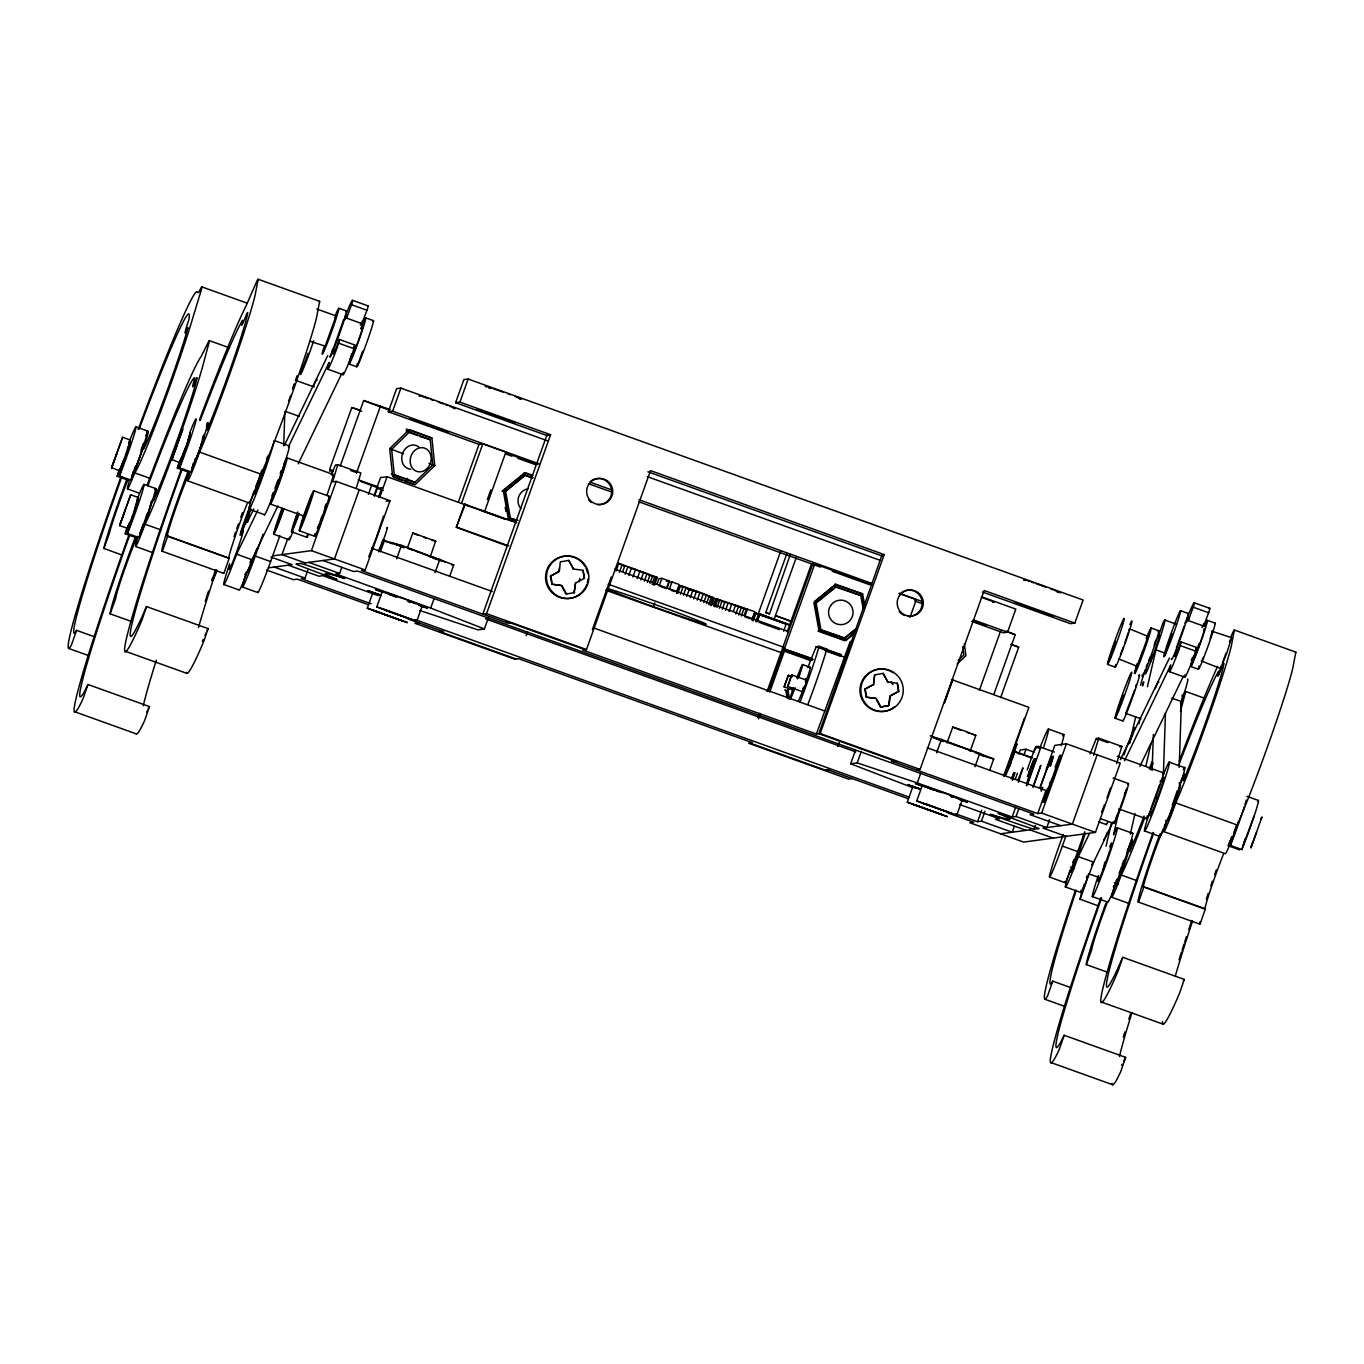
<?xml version="1.0" encoding="UTF-8"?>
<svg xmlns="http://www.w3.org/2000/svg" width="1364" height="1364" viewBox="0 0 1364 1364"><rect width="100%" height="100%" fill="white"/><g stroke="black" fill="none" stroke-linecap="round" stroke-linejoin="round"><path stroke-width="1.5" d="M121.72 554.96L103.835 548.362A59.573 2.813 -70.2 0 1 126.767 479.617M1097.918 905.747L1080.015 899.166A59.573 2.813 -70.2 0 1 1084.346 883.974M309.611 341.171L324.99 346.064M332.68 348.826L330.446 356.516M316.84 309.014L336.055 315.919L324.973 346.695M1211.965 631.225L1231.539 637.704L1226.679 653.509L1220.456 668.479L1201.258 660.943M1212.323 630.799L1210.141 638.846M1220.456 668.479L1220.865 666.212M283.712 445.619L284.854 411.638M1152.137 770.575L1153.347 734.463M1156.86 799.679L1156.962 796.576M1165.47 713.031L1163.39 774.633A36.794 1.739 -70.2 0 1 1166.629 773.422A36.794 1.739 -70.2 0 1 1147.584 825.544A36.794 1.739 -70.2 0 1 1150.142 810.898M1179.195 767.421L1181.412 701.556A36.794 1.739 -70.2 0 0 1187.481 679.34M94.406 636.766L76.555 630.356L71.474 644.882A115.787 5.456 -70.2 0 1 68.336 647.883A189.613 8.934 -70.2 0 1 120.492 478.099M1070.604 987.57L1052.752 981.142L1047.671 995.669A115.787 5.456 -70.2 0 1 1044.534 998.67A189.613 8.934 -70.2 0 1 1075.395 890.368M1118.122 812.722L1117.951 814.496L1126.971 788.256L1124.43 794.36M136.025 733.662A189.613 8.934 -70.2 0 0 138.531 732.11A115.787 5.456 -70.2 0 0 144.686 720.448L149.46 706.586L87.961 684.489L83.187 698.351A115.787 5.456 -70.2 0 1 77.032 710.013A189.613 8.934 -70.2 0 1 128.966 534.841M1111.984 1083.289A189.613 8.934 -70.2 0 0 1114.712 1082.914A115.787 5.456 -70.2 0 0 1120.867 1071.252L1125.641 1057.373L1064.159 1035.276L1059.385 1049.155A115.787 5.456 -70.2 0 1 1053.23 1060.817A189.613 8.934 -70.2 0 1 1100.799 897.887M223.457 572.573A59.573 2.813 -70.2 0 0 223.884 573.289L229.237 558.115L167.755 536.018L162.401 551.192A59.573 2.813 -70.2 0 1 188.027 471.637M1223.508 854.069A35.754 1.688 -70.2 0 0 1210.192 890.641A35.754 1.688 -70.2 0 0 1205.264 909.123L1200.081 924.093A59.573 2.813 -70.2 0 1 1199.843 921.876M182.35 468.756A170.909 8.048 -70.2 0 0 172.802 495.507A174.2 8.201 -70.2 0 0 138.548 624.132A99.606 4.689 -70.2 0 0 145.59 608.48L146.579 606.503L142.231 619.358A115.787 5.456 -70.2 0 1 133.365 639.102A189.613 8.934 -70.2 0 1 170.125 500.793L174.404 488.636A189.613 8.934 -70.2 0 1 181.276 469.387M1162.537 1021.448A189.613 8.934 -70.2 0 0 1171.062 1011.986A115.787 5.456 -70.2 0 0 1179.911 992.259L1184.276 979.403L1122.777 957.306L1118.429 970.162A115.787 5.456 -70.2 0 1 1109.563 989.889A189.613 8.934 -70.2 0 1 1146.323 851.596L1150.602 839.423A189.613 8.934 -70.2 0 1 1153.074 832.432M551.516 582.189L550.425 576.154L558.916 571.499L559.462 567.663M550.425 576.154L559.342 571.448L560.28 561.917L568.754 560.399L573.409 568.907L568.754 560.399M575.523 583.042L574.142 592.641L575.523 583.042L584.44 578.319L582.991 570.288L572.965 568.958M873.574 682.563L874.665 674.89L883.122 673.373L887.776 681.881L883.122 673.373M887.35 681.932L897.359 683.262L898.825 691.292L890.334 695.947L888.953 705.546L880.922 707.012L876.268 698.504L866.259 697.174L864.793 689.127L873.727 684.421L874.665 674.89M876.779 700.261L880.496 707.063L888.527 705.614L889.908 696.015L898.825 691.292M288.384 446.829L329.082 362.483A36.794 1.739 -70.2 0 0 337.232 347.615L339.414 339.466L354.793 344.99L352.594 353.14A36.794 1.739 -70.2 0 1 343.285 372.44M1124.516 760.788L1170.755 664.95A36.794 1.739 -70.2 0 0 1178.905 650.065L1181.105 641.915L1196.467 647.44L1194.284 655.607A36.794 1.739 -70.2 0 1 1184.975 674.89M1128.846 630.492L1129.136 629.111M1137.525 664.677L1137.32 666.416L1118.548 658.812M119.606 468.807L119.299 470.802L111.575 467.545L122.624 437.264L130.313 440.026L127.875 448.603M132.666 473.496L132.359 475.507L138.736 459.992M133.314 471.825L133.041 473.581L134.064 471.722M140.714 531.005L140.407 533.017L144.158 524.27M141.072 530.647L141.975 527.22M179.792 460.674L179.485 462.686L171.762 459.429L182.81 429.131L171.796 459.924L177.303 444.528M189.545 435.576L189.852 434.264M193.5 463.709L193.245 465.448L194.251 463.607M202.605 440.265L202.52 439.003M248.333 569.675L248.026 571.687L257.029 548.499M317.71 526.998L317.454 528.601L319.398 524.39M379.465 548.413C378.254 555.387 390.462 521.133 386.609 528.431M1006.359 772.587L1006.052 774.599L1011.116 762.101M1160.235 782.493L1160.542 780.481M1106.051 846.26L1111.234 823.651M1129.58 743.516L1135.701 716.816M1142.759 685.99L1143.714 681.881A36.794 1.739 -70.2 0 1 1142.265 685.137M1103.152 869.499L1104.823 862.184M1150.739 661.779L1152.409 654.464M1119.179 810.114L1113.536 834.768A36.794 1.739 -70.2 0 1 1113.075 843.498A36.794 1.739 -70.2 0 1 1094.678 892.857A36.794 1.739 -70.2 0 1 1098.344 875.535M1138.94 723.807L1140.355 717.652M1147.414 686.825L1155.888 649.844A36.794 1.739 -70.2 0 0 1163.151 622.513L1157.814 637.977L1158.377 636.715A20.443 0.955 -70.2 0 1 1152.546 656.919A20.443 0.955 -70.2 0 1 1146.306 669.758M1130.313 834.12L1135.019 813.575M1145.845 766.329L1151.028 743.721M343.728 319.312L333.737 347.598M352.287 354.094C349.951 364.018 364.222 326.473 362.602 325.996M1185.009 623.399L1185.401 621.762M1193.96 656.544C1191.948 666.894 1208.402 621.08 1203.56 629.895M367.53 305.996A36.794 1.739 -70.2 0 1 367.717 308.128L361.954 323.643L346.592 318.119L346.916 316.891A20.443 0.955 -70.2 0 0 344.922 319.636M346.592 318.119L352.338 302.603A36.794 1.739 -70.2 0 0 344.598 317.812M361.954 323.643L362.278 322.416A20.443 0.955 -70.2 0 0 362.176 321.239M1209.203 608.463A36.794 1.739 -70.2 0 1 1209.391 610.578L1203.645 626.093L1188.266 620.569L1188.59 619.341A20.443 0.955 -70.2 0 0 1186.595 622.086M1188.266 620.569L1194.012 605.053A36.794 1.739 -70.2 0 0 1186.271 620.262M1203.645 626.093L1203.969 624.865A20.443 0.955 -70.2 0 0 1203.866 623.689M1180.474 711.309L1183.986 698.044A24.535 1.159 -70.2 0 0 1183.747 694.583L1182.059 698.351M1155.751 640.159L1154.132 645.547M128.745 445.823L129.631 441.953L128.608 443.812M141.038 450.239L141.651 448.125M141.822 450.512L142.691 446.642M149.87 508.022L150.466 505.908M192.853 465.38L193.552 462.959M326.03 505.567L323.558 513.205M1032.77 787.011L1040.8 765.426L1033.401 786.926M1048.711 786.909L1047.961 790.233L1056.23 767.148L1055.344 768.733M1135.615 686.962L1136.314 684.54M1254.01 816.183L1243.303 844.964M1251.999 843.31L1250.993 847.726L1262.007 816.951L1260.848 819.065M146.664 432.013A30.656 1.449 -70.2 0 1 143.663 445.21A30.656 1.449 -70.2 0 1 130.944 480.094L119.401 475.951L130.398 442.226L129.375 444.084M130.944 480.094L133.672 471.092M154.712 489.523A30.656 1.449 -70.2 0 1 151.711 502.719A30.656 1.449 -70.2 0 1 138.992 537.587L127.449 533.443L138.446 499.736L137.423 501.577M138.992 537.587L143.391 523.981M206.851 423.897A30.656 1.449 -70.2 0 1 203.85 437.094A30.656 1.449 -70.2 0 1 191.131 471.961L179.588 467.818L190.227 434.587M191.131 471.961L193.859 462.959M356.226 488.261L360.88 472.984L337.812 464.698L332.577 481.884L336.209 481.39L390.002 500.724L365.211 569.982L361.341 570.51L507.766 623.126L510.238 622.802M1093.553 755.332L1098.787 738.146L1121.839 746.432L1116.604 763.618M1257.608 801.486A30.656 1.449 -70.2 0 1 1254.607 814.683A30.656 1.449 -70.2 0 1 1241.871 849.55L1230.345 845.407L1238.495 821.571M1241.871 849.55L1245.161 838.758M1128.199 632.794L1124.618 643.484M140.935 453.291L143.391 444.715L142.214 446.846M188.061 440.47L190.09 432.456M189.494 436.327L186.97 443.709M201.122 445.158L202.008 442.396M324.496 510.426L326.269 503.964L325.126 506.334M797.804 678.607L798.639 675.453L797.173 678.692M805.476 681.369L806.329 678.419L805.391 680.125M1032.582 757.838L1014.799 751.445L1012.207 759.117M1012.378 778.554L1013.878 772.859L1013.009 774.445M1180.73 706.705L1182.741 699.101L1180.508 703.688M1159.536 784.914L1150.687 809.159M1184.276 625.94L1176.433 647.695M250.345 509.42L246.628 519.565M318.613 526.231L321.87 516.274M377.044 535.438L383.506 516.052M1012.378 780.361L1015.055 772.587M1027.893 781.947L1034.833 760.72L1033.452 760.907L1027.399 776.491M1050.144 766.039L1052.684 758.316L1051.303 758.503M1050.297 765.988L1053.451 756.304L1051.951 756.509L1047.399 768.222M1047.552 788.528L1042.983 802.117L1044.483 801.913L1061.192 755.264L1059.692 755.468L1055.139 767.182M1053.468 778.503L1060.408 757.276L1059.044 757.446M128.301 447.614L125.556 455.32M139.844 456.531L141.379 452.319M134.831 509.335L137.321 499.94M147.892 514.04L151.029 502.787M149.426 509.829L146.681 517.519M200.031 448.398L203.577 436.599L202.401 438.714M1049.462 784.539L1050.399 781.76M1134.609 690.133L1125.999 712.758M357.351 366.183L362.517 351.213M1164.43 656.22L1172.188 633.766M1191.335 665.888L1195.222 654.652M1197.166 649.042L1199.092 643.433M1168.437 819.628L1174.251 802.782M1218.24 675.555L1221.479 666.195M1222.775 662.461L1225.997 653.1M249.782 507.561L241.087 534.108L242.263 531.5M242.843 530.204L245.946 521.27M282.519 508.243L275.698 529.437L283.337 509.727M298.392 514.194L293.533 527.016L297.727 512.847M127.057 451.313L120.458 468.687M138.617 460.009L140.134 456.019M145.897 517.246L147.124 513.751M179.485 462.686L187.243 443.198M194.762 462.788L200.32 447.886M323.677 513L321.393 519.377M1027.16 782.049L1030.638 770.592L1028.985 774.036M199.4 419.976A189.613 8.934 -70.2 0 1 246.219 305.468L254.966 285.553A24.535 1.159 -70.2 0 1 257.506 282.621L255.682 292.288A94.031 4.433 -70.2 0 1 233.926 362.193A94.031 4.433 -70.2 0 1 201.02 448.773L199.315 452.763A30.656 1.449 -70.2 0 1 188.948 478.934A30.656 1.449 -70.2 0 1 189.835 471.842A35.754 1.688 -70.2 0 0 174.967 510.46A35.754 1.688 -70.2 0 0 167.567 536.222L167.772 536.103M319.057 301.938A24.535 1.159 -70.2 0 1 318.988 304.718L317.181 314.385A94.031 4.433 -70.2 0 1 295.425 384.29A94.031 4.433 -70.2 0 1 262.519 470.87L260.814 474.86A30.656 1.449 -70.2 0 1 249.203 501.747M1231.163 636.34A24.535 1.159 -70.2 0 1 1233.704 633.425L1231.88 643.092A94.031 4.433 -70.2 0 1 1210.124 712.997A94.031 4.433 -70.2 0 1 1177.217 799.56L1175.512 803.549A30.656 1.449 -70.2 0 1 1165.146 829.738A30.656 1.449 -70.2 0 1 1166.015 822.645A35.754 1.688 -70.2 0 0 1164.242 826.584M1295.254 652.742A24.535 1.159 -70.2 0 1 1295.186 655.521L1293.379 665.189A94.031 4.433 -70.2 0 1 1271.623 735.094A94.031 4.433 -70.2 0 1 1238.717 821.657L1237.012 825.646A30.656 1.449 -70.2 0 1 1225.366 853.728L1163.867 831.631M117.116 452.66L111.609 468.04L122.624 437.264M125.164 510.153L119.657 525.549L127.346 528.311L129.972 522.378M145.914 517.621L141.106 531.09L142.129 529.232M244.531 578.217A32.702 1.535 -70.2 0 0 244.003 584.644A32.702 1.535 -70.2 0 0 255.256 556.052L263.082 534.211M257.813 591.601A32.702 1.535 -70.2 0 0 270.618 561.576L279.876 535.762M287.736 538.78L281.956 554.619L305.127 562.906M360.232 410.189L351.793 407.529L329.611 469.472L332.987 470.546M331.537 474.536L332.918 470.682L329.474 471.16M340.182 466.147L363.677 400.573L390.445 409.609M272.749 555.864L311.401 550.647L336.209 481.39M371.196 603.809L301.154 578.626L305.025 578.114L307.855 570.203M356.481 473.069L380.539 405.892M359.261 489.676L334.47 558.933L305.007 562.906M484.493 511.79L505.856 452.149L482.805 443.863L479.037 444.374L388.331 411.775L396.6 388.689L400.897 388.109L547.117 440.657M388.331 411.775L392.627 411.195L400.897 388.109M488.517 617.398L484.391 628.94L430.683 608.071L335.766 573.954L339.636 573.443L341.75 567.509M368.416 494.297L371.861 484.68L377.879 486.624M374.196 495.285L380.539 477.588L387.069 476.718L504.237 518.814M374.469 496.257L377.334 488.278L382.568 487.579L379.004 497.536M378.817 496.343L380.931 490.426M380.027 496.377L387.069 476.718M378.612 551.84L382.738 540.297L401.442 545.378L453.752 564.918L449.626 576.461M380.437 551.602L384.58 540.059M367.308 608.191L407.273 622.564L367.308 608.191L372.815 592.811L379.465 594.806M376.771 606.912L382.278 591.533L403.386 598.557L422.243 605.889L416.736 621.285L376.771 606.912L416.736 621.285M396.617 558.848L401.442 545.378M547.748 435.815L455.61 402.704L463.879 379.618L468.176 379.039L1083.101 600.007L1074.832 623.092L1070.535 623.672L982.404 592.01M407.802 546.896L412.781 533L435.61 541.116L430.154 557.177M455.61 402.704L459.907 402.124L468.176 379.039M458.389 502.037L479.037 444.374M435.048 572.658L439.873 559.189M461.526 503.282L482.805 443.863M507.561 546.06L456.309 527.339L464.578 504.254L516.922 522.736M456.309 527.339L465.226 504.151M430.683 608.071L434.127 598.455M487.323 499.616L490.852 489.778M550.613 434.707L546.862 435.218L482.788 614.158L486.556 613.647L550.613 434.707L459.907 402.124M526.163 635.726L527.595 631.771M592.368 629.674L604.184 596.665M604.576 595.574L611.208 577.023M586.469 649.554L650.543 470.614L884.213 554.585L820.139 733.525L816.388 734.037L582.718 650.065L586.469 649.554L486.556 613.647M616.034 570.987L618.796 563.281L657.38 577.603L649.059 575.131M619.427 572.266L622.189 564.577M622.819 571.397L624.883 565.617M625.155 574.329L627.917 566.623M628.787 575.557L631.532 567.867M632.862 576.989L635.624 569.299M637.295 578.558L640.04 570.868M640.944 579.888L643.689 572.198M644.337 581.132L647.099 573.443M647.389 582.275L650.151 574.585M649.98 583.281L652.742 575.574M652.759 582.172L654.822 576.409M656.34 577.04L653.595 584.73L652.06 584.099M654.481 585.139L657.226 577.449M656.919 584.474L659 578.694L661.881 578.302L669.161 580.928L666.399 588.617L660.943 586.656M659.119 586.009L661.881 578.302M653.441 606.724L654.822 602.871M667.013 588.089L669.076 582.326L671.958 581.934L679.255 584.542L676.493 592.249M669.212 589.623L671.958 581.934M676.578 593.476L679.323 585.787L682.972 586.997M677.738 593.323L680.5 585.633L703.381 593.664L713.866 597.909L711.104 605.599M680.431 594.227L683.176 586.52M683.432 595.233L686.194 587.543M686.757 596.375L689.519 588.685M690.252 597.603L693.014 589.913M693.764 598.864L696.527 591.175M697.243 600.126L699.988 592.419M700.619 601.371L703.381 593.664M703.756 602.53L706.501 594.84M706.501 603.587L709.246 595.898M708.7 604.457L711.445 596.767M710.184 605.07L712.929 597.381M711.275 603.587L713.866 597.909L710.968 605.463M712.98 604.61L716.066 598.694L754.752 611.686L752.007 619.375M713.884 606.486L716.646 598.796M715.145 606.861L717.907 599.154M717.038 607.44L719.8 599.751M719.459 608.242L722.204 600.535M722.323 609.214L725.068 601.507M725.546 610.322L728.291 602.615M729.058 611.549L731.82 603.86M733.491 610.97L735.554 605.19M735.827 613.988L738.589 606.281M738.691 615.028L741.453 607.338M741.317 616.017L744.079 608.31M744.352 614.976L746.415 609.197M747.472 609.06L744.71 616.767L750.183 618.727M752.11 620.535L754.872 612.845L766.551 616.733M754.122 617.039L754.872 612.845M753.218 620.808L755.98 613.118M758.128 614.209L780.6 551.465M755.792 621.643L758.554 613.953M756.747 621.694L759.918 613.936L789.756 624.746M757.156 621.643L759.918 613.936M769.654 614.039L765.75 612.572L786.909 553.494M790.353 554.381L769.552 613.766L765.75 612.572M774.07 619.478L796.61 556.546M783.635 631.174L786.397 623.484M757.821 717.345L759.237 713.355M767.079 691.497L812.637 564.253M758.469 718.947L760.413 713.543M768.529 690.866L783.618 648.735L812.057 658.539M784.471 648.616L814.785 563.963L871.937 584.508M769.756 691.991L784.641 650.423L812.245 660.346M784.147 686.893L788.409 675.333L792.262 676.715L788.29 675.351L784.147 686.893L793.882 690.337M787.744 686.416L791.751 674.89L787.744 686.416L803.123 691.94L807.249 680.397L791.751 674.89M807.863 704.489A47.126 2.217 -70.2 0 0 826.311 650.628L826.857 649.076L819.167 646.314L816.166 646.724L815.621 648.275A47.314 2.234 -70.2 0 0 807.88 667.542M819.167 646.314L818.622 647.866A47.126 2.217 -70.2 0 1 800.174 701.727M826.857 649.076L825.783 649.23L841.162 654.754L840.599 656.289L825.237 650.764M816.388 734.037L850.198 641.574L851.92 641.353M837.735 746.449L839.167 742.459M912.26 787.505L850.659 763.789L855.467 750.319M850.659 763.789L857.189 762.902L861.315 751.359M909.941 617.483L916.318 599.649L899.029 593.442M907.282 802.237L947.247 816.61L907.282 802.237L912.789 786.84L919.438 788.835M916.301 769.944L920.069 769.432L984.143 590.493L1074.832 623.092M857.189 762.902L917.256 782.919L920.7 773.303M916.744 800.958L922.252 785.562L943.359 792.603L962.217 799.935L956.71 815.331L916.744 800.958L956.71 815.331M936.591 752.894L941.416 739.424L993.725 758.947L989.599 770.507M947.059 742.937L952.754 727.046L964.928 731.104L975.806 735.332L970.128 751.223M979.386 690.235L1000.613 630.952M971.714 621.421L1003.256 632.76L1007.553 632.18L1015.822 609.094L981.773 596.852M993.879 694.276L1015.208 634.703L1006.53 631.123M975.021 766.704L979.846 753.235M1000.647 697.584L1018.703 647.184L1011.764 644.319M955.55 813.797L977.562 821.708L981.705 810.165M977.562 821.708L981.432 821.179L984.979 811.29M1024.398 718.214L1003.699 776.014L1004.518 773.541M1004.262 776.184L1028.899 707.353L951.458 679.528M1018.789 753.985L1020.204 750.029L1026.018 749.245L1033.707 752.007M1015.293 779.185L1017.442 773.2M1023.87 755.23L1026.018 749.245M1027.177 769.978L1035.037 748.035L1040.851 747.25L1054.304 752.076M917.256 782.919L1012.173 817.036L1015.617 807.42M1012.173 817.036L1016.044 816.507L1018.874 808.596M1027.382 784.846L1040.851 747.25M1014.304 826.294L1012.19 832.228L981.432 821.179M1046.307 769.108L1054.815 745.358L1066.426 743.789L1120.236 763.124L1095.428 832.398L1023.631 842.082L969.838 822.748L973.708 822.236L947.98 812.978M893.795 760.635L891.323 760.959L1037.748 813.575L1046.018 790.489L927.298 747.83M1033.895 829.295L1039.061 828.613L1037.629 828.016A47.689 1.159 19.7 0 0 998.073 813.234A173.757 4.245 19.7 0 1 990.332 814.291A47.689 1.159 19.7 0 0 1032.19 828.749L1033.895 829.295L1035.276 825.459M1047.961 790.233L1052.087 778.691M1037.748 813.575L1041.619 813.063L1066.426 743.789M1049.632 819.645L1046.785 827.556L1016.044 816.507M1063.17 834.632L1058.907 846.55A32.702 1.535 -70.2 0 0 1049.598 877.103L1064.977 882.627M1049.598 877.103A32.702 1.535 -70.2 0 0 1062.334 846.089L1065.898 836.149M1097.168 754.838L1072.377 824.112L1042.931 828.084L1066.085 836.354M1123.425 695.163L1115.155 718.248L1122.845 721.01M1064.909 881.638A32.702 1.535 -70.2 0 0 1077.713 851.613L1084.823 831.75M1115.923 885.73L1121.43 870.334M1250.993 847.726L1256.5 832.347M132.257 516.786L138.361 497.536L130.671 494.774L119.657 525.549L130.671 494.774M145.317 521.491L146.783 517.502A18.397 0.87 -70.2 0 0 152.12 500.298M147.312 484.68A189.613 8.934 -70.2 0 1 201.224 356.379L207.55 343.796A24.535 1.159 -70.2 0 1 207.788 347.257L203.389 363.677A94.031 4.433 -70.2 0 1 176.331 445.772A94.031 4.433 -70.2 0 1 146.084 522.173L144.806 524.884A30.656 1.449 -70.2 0 1 137.474 538.183M185.845 447.17L182.981 454.894M198.803 451.893L192.955 466.829M1018.175 779.458L1022.966 767.83L1018.379 782.288M1144.856 817.428A94.031 4.433 -70.2 0 1 1122.282 872.96L1121.003 875.671A30.656 1.449 -70.2 0 1 1112.223 896.796A30.656 1.449 -70.2 0 1 1114.865 885.134M308.111 353.208L300.455 373.872A24.535 1.159 -70.2 0 0 304.718 365.416A24.535 1.159 -70.2 0 0 313.703 340.71M1107.551 663.893L1115.888 641.37M1142.793 651.037L1134.456 673.56A24.535 1.159 -70.2 0 1 1137.32 663.398M339.414 339.466L338.511 341.904A20.443 0.955 -70.2 0 1 333.992 350.156M353.89 347.428L354.793 344.99M1181.105 641.915L1180.201 644.354A20.443 0.955 -70.2 0 1 1176.74 649.111M1195.563 649.878L1196.467 647.44M138.19 429.421A189.613 8.934 -70.2 0 1 142.606 417.589L146.971 405.995A189.613 8.934 -70.2 0 1 197.473 292.476L198.667 292.459L201.037 287.872A24.535 1.159 -70.2 0 1 198.974 297.54L192.222 319.875A94.031 4.433 -70.2 0 1 161.259 409.933A94.031 4.433 -70.2 0 1 135.241 472.2L134.439 473.496A30.656 1.449 -70.2 0 1 129.222 481.356M1123.169 647.491L1120.441 654.549M1148.641 660.926L1150.074 657.158M124.277 458.798L119.299 470.802M137.355 463.504L135.002 469.557M132.325 516.308L129.563 523.725M145.402 520.997L142.64 528.414M1009.548 766.79L1017.084 743.806L1015.907 745.92M368.723 556.853L377.18 535.421M1028.797 772.587L1034.117 758.913L1035.617 758.708L1026.376 785.852M1041.192 791.239L1042.829 787.335M127.329 449.046L128.455 446.233M134.218 469.284L135.343 466.488M194.404 461.168L195.529 458.355M802.663 689.11L803.191 687.78M1011.253 778.708L1012.207 776.304M1072.701 862.645L1073.979 859.439M128.659 480.401L117.134 476.258L120.134 468.943M136.707 537.91L125.181 533.75L129.682 522.787M188.846 472.268L177.32 468.125L180.321 460.81M331.401 474.706L335.391 465.022L337.812 464.698M1033.776 752.417L1036.163 746.602L1038.601 746.279M1089.989 753.985L1096.349 738.47L1098.787 738.146M1230.311 840.241L1228.06 845.714L1239.603 849.857M1115.564 818.826L1117.474 814.257M1146.254 666.791L1147.346 664.217M207.089 630.577L208.078 628.599L203.713 641.455A115.787 5.456 -70.2 0 1 194.864 661.199A189.613 8.934 -70.2 0 1 186.374 672.401M1183.287 981.364L1184.276 979.403M182.111 456.735L180.133 460.333M1009.104 767.301L1007.399 770.37M1041.09 789.688L1041.891 787.829M1202.332 659.716L1203.338 657.363M1229.441 641.933L1230.464 639.563M253.755 508.925L247.276 522.344A36.794 1.739 -70.2 0 0 239.928 535.148M284.275 445.67L327.752 355.578M229.663 563.724A36.794 1.739 -70.2 0 0 224.208 584.355A36.794 1.739 -70.2 0 0 236.603 554.176L257.864 510.085M223.696 584.457L239.058 589.981A36.794 1.739 -70.2 0 0 251.965 559.7L277.864 506.027M298.204 463.845L341.682 373.753M1120.407 759.629L1169.425 658.028M1068.251 875.671A36.794 1.739 -70.2 0 0 1066.631 885.543A36.794 1.739 -70.2 0 0 1078.276 856.626L1089.376 833.626M1081.072 890.215A36.794 1.739 -70.2 0 0 1093.655 862.15L1113.075 821.895M1139.895 766.312L1183.355 676.22M129.154 442.141L130.313 440.026M137.201 499.65L138.361 497.536M129.051 524.526L127.994 525.958M283.115 467.716C287.668 458.952 274.863 495.984 273.226 495.882M1231.283 837.871L1231.948 836.49M1230.652 839.713L1231.402 838.161M334.981 317.778L336.055 315.919M76.589 630.39L76.333 630.662A99.606 4.689 -70.2 0 1 73.895 632.862A174.2 8.201 -70.2 0 1 121.856 476.633M135.53 536.7A59.573 2.813 -70.2 0 0 110.143 613.834L115.684 598.489A35.754 1.688 -70.2 0 1 123.919 571.346A35.754 1.688 -70.2 0 1 137.304 536.376M1064.176 1035.344L1063.596 1036.265A99.606 4.689 -70.2 0 1 1058.737 1045.421A174.2 8.201 -70.2 0 1 1101.601 897.972M1147.806 636.34L1130.978 629.435M1137.32 666.416L1148.266 635.658M1205.435 908.901L1143.953 886.805L1138.582 901.996A59.573 2.813 -70.2 0 1 1159.571 834.802M1122.794 957.392L1121.788 959.267A99.606 4.689 -70.2 0 1 1114.746 974.919A174.2 8.201 -70.2 0 1 1148.999 846.311A170.909 8.048 -70.2 0 1 1153.739 832.944M103.869 548.55L109.393 533.341A35.754 1.688 -70.2 0 1 127.415 481.134M1080.066 899.336L1085.591 884.145A35.754 1.688 -70.2 0 1 1088.199 874.989M1052.752 981.142L1052.531 981.466A99.606 4.689 -70.2 0 1 1050.092 983.649A174.2 8.201 -70.2 0 1 1076.349 890.266M415.15 484.663L392.61 476.189L389.678 448.62L409.302 429.541L431.859 438.014L434.775 465.567L415.15 484.663L404.614 481.339L407.631 478.406M409.558 431.894L391.621 449.353L394.281 474.553L414.895 482.293L432.848 464.851L430.172 439.651L406.046 430.785M958.142 660.398L963.871 654.993L962.745 646.621M957.204 663.927L965.934 655.692L964.365 643.927M1108.165 972.464L1086.341 964.621L1091.882 949.293A35.754 1.688 -70.2 0 1 1107.739 901.28M525.174 472.66L502.293 491.296L525.174 472.66L532.864 475.422M516.837 520.588L509.266 517.86L504.612 492.114L524.543 475.218L533.188 477.792M504.612 492.114L525.617 475.064M814.393 601.558L835.723 584.252L862.611 593.92L864.81 605.974M835.723 584.252L813.916 602.735L819.014 630.901L845.919 640.568L855.262 632.64M856.217 629.043L844.401 638.301L819.798 629.452L815.143 603.706L836.149 586.656L860.752 595.505L863.259 609.367M815.143 603.706L836.149 586.656M844.401 638.301L855.143 629.196M855.74 631.464L844.845 640.705L817.94 631.038L819.014 630.901M788.358 698.794L786.926 690.866L789.995 688.257M786.926 690.866L791.069 688.121M87.961 684.489L87.415 685.461A99.606 4.689 -70.2 0 1 82.539 694.617A174.2 8.201 -70.2 0 1 129.785 534.859M149.46 706.586L148.898 707.558A99.606 4.689 -70.2 0 1 148.113 709.246M1125.641 1057.373L1125.095 1058.362A99.606 4.689 -70.2 0 1 1123.561 1061.584M229.237 558.115L229.067 558.319A35.754 1.688 -70.2 0 1 233.994 539.854A35.754 1.688 -70.2 0 1 247.327 503.265M864.793 689.127L873.727 684.421M574.585 592.573L566.111 594.09L561.457 585.582L551.874 584.201L561.883 585.531L566.537 594.039M386.131 501.253L390.002 500.724M479.736 509.795L506.214 519.531M509.266 517.86L517.911 520.434M268.469 567.85L292.118 564.662L270.873 557.075M451.927 565.156L453.752 564.918M582.991 570.288L584.44 578.319M666.28 581.32L669.161 580.928M814.785 563.963L811.341 564.423L787.233 631.771L788.528 631.6L614.772 569.146M884.213 554.585L882.065 554.875L818.86 733.696L895.722 761.317L893.25 761.658M418.731 622.802L414.963 623.314L514.893 659.221L518.661 658.71L752.331 742.681L748.563 743.192L848.493 779.1L852.244 778.588M441.783 631.089L439.31 631.413L516.189 659.034M505.839 622.444L508.312 622.103L585.19 649.724M441.237 632.112L443.709 631.771L408.092 618.983M484.391 628.94L477.86 629.827L419.788 610.475M722.323 601.456L733.679 604.729M834.649 584.389L862.611 593.92M860.752 595.505L835.075 586.81M819.798 629.452L845.475 638.147M784.641 650.423L782.919 650.662L810.54 660.585M841.162 654.754L824.93 649.349M784.624 690.031L785.698 689.894L787.147 697.942M897.359 683.262L898.399 691.36M866.259 697.174L876.268 698.504M824.794 769.944L827.266 769.603L908.407 798.758M829.193 770.302L826.72 770.626L749.859 743.005M1014.799 751.445L1013.844 751.564L1031.627 757.958M993.725 758.947L982.012 755.656M1119.418 746.756L1121.839 746.432M1043.767 800.105L1045.148 799.918M1000.579 833.796L1030.025 829.823M435.832 541.286L431.996 540.127M391.298 594.687L391.945 595.164M413.224 602.735L414.554 603.127L412.576 602.257M422.243 605.889L419.004 605.002M975.806 735.332L971.969 734.173M930.538 788.46L928.049 787.829M962.217 799.935L958.977 799.048M1023.614 579.615L1026.41 580.433M627.883 566.998L650.099 574.994M712.161 597.483L713.338 597.807M487.118 386.694L485.243 386.234L486.3 386.813M992.583 602.001L993.521 602.274M705.222 594.943L706.637 595.318L701.079 593.033M407.819 548.516L409.132 548.908M393.122 595.983L394.486 596.273M933.095 790.029L934.459 790.319M951.901 796.388L953.538 796.729M419.839 395.782L421.084 396.157M453.291 408.262L454.519 408.654M431.859 438.014L406.284 429.029M419.635 436.31L430.172 439.651M431.263 464.459L434.775 465.567L428.893 463.368M414.895 482.293L391.246 474.041M406.643 547.527L391.894 542.872L404.034 547.868M432.78 558.132L443.385 561.371L407.683 547.953M930.18 735.861L941.416 739.424M931.868 736.901L972.259 750.831M975.652 752.979L981.432 754.803M980.136 754.497L985.678 756.236L973.521 751.24M783.993 622.973L785.221 623.331L759.509 614.005M488.363 387.086L491.637 388.143M519.053 398.697L520.571 399.192M1057.117 592.044L1058.635 592.539M763.38 615.829L762.169 615.471L763.09 615.863M949.105 742.937L951.066 743.585M394.571 595.71L390.206 594.465M409.95 601.694L411.928 602.342M931.936 788.869L934.545 789.756M707.797 596.085L710.32 596.921M1027.927 580.911L1029.701 581.507M422.584 396.651L428.501 398.629M411.093 549.539L413.582 550.391M394.043 595.522L396.702 596.426M389.405 594.738L391.485 595.454M951.254 796.474L954.135 797.446M788.869 624.865L764.641 616.255M493.615 388.808L503.026 392.082M1031.678 582.172L1033.844 582.905M1009.207 632.64L1015.208 634.703M1010.707 644.439L1018.703 647.184M973.333 621.438L986.189 625.564L972.992 620.296M966.65 732.332L969.48 733.338M953.555 744.42L962.37 747.557M397.06 596.562L399.908 597.551M383.096 591.993L375.458 589.504L382.056 592.129M407.989 601.285L411.28 602.428M419.703 605.667L427.341 608.156L418.271 604.627M936.676 790.455L939.711 791.512M959.676 799.696L967.315 802.185L955.738 797.769M1036.163 583.707L1046.103 587.236M430.819 399.43L433.24 400.283M791.291 621.217L775.451 615.624L790.83 621.404M423.658 537.228L426.659 538.303M416.429 551.38L419.447 552.454M925.576 786.926L915.432 783.55L922.03 786.176M919.268 789.006L907.691 784.59L920.308 788.869M352.679 300.37L368.041 305.894M1194.352 602.82L1209.732 608.344M351.759 304.803L367.121 310.327M1193.432 607.27L1208.811 612.794M258.12 279.228L319.602 301.325M338.818 308.23L346.507 310.992M365.723 317.897L373.412 320.659M1180.508 610.68A24.535 1.159 -70.2 0 1 1168.914 645.837A24.535 1.159 -70.2 0 1 1167.175 644.763A24.535 1.159 -70.2 0 1 1180.508 610.68L1188.18 613.442M1207.413 620.347L1215.085 623.109M1234.301 630.015L1295.8 652.111M1164.958 620.109L1176.484 624.252M201.719 286.832L247.344 303.234M1151.011 627.969L1158.701 630.731M338.852 343.234L354.231 348.758M1180.542 645.701L1195.904 651.225M1155.888 649.844L1165.504 653.288M349.116 364.052L356.805 366.814M1190.789 666.519L1198.479 669.281M647.9 471.791L882.252 556.018M647.269 476.65L879.627 560.144M327.582 369.15L342.961 374.674M1169.255 671.6L1184.634 677.124M209.306 340.608L229.135 347.735M1185.486 691.412L1205.333 698.538M1107.67 664.438L1115.36 667.201M392.627 411.195L538.848 463.743M590.936 482.464L610.97 489.659M639 499.736L871.357 583.229M899.388 593.306L923.428 601.95M973.504 619.938L1007.553 632.18M506.214 453.087L537.757 464.408M506.044 454.076L511.943 456.207M517.86 458.321L535.609 464.698M588.941 483.879L610.919 491.773M638.881 501.816L820.514 567.083M832.347 571.328L869.789 584.798M914.528 600.876L922.422 603.706M296.858 380.761L314.163 386.984M1171.812 698.112L1181.412 701.556M524.1 472.797L531.789 475.559M526.436 475.9L532.113 477.929M285.843 411.553L299.296 416.378M1125.59 713.321L1140.969 718.845M516.155 522.071L508.465 519.309L503.367 491.142M507.391 519.445L513.171 521.525M697.874 591.857L691.207 589.487L702.392 593.834M625.019 566.486L617.79 563.162M715.043 598.83L720.499 600.791M786.022 624.149L761.061 615.352M275.562 440.998L289.015 445.84A36.794 1.739 -70.2 0 1 278.29 481.39A36.794 1.739 -70.2 0 1 264.292 514.484M1169.136 762.101L1184.498 767.625M350.753 470.546L356.516 472.609M1096.349 738.47L1107.892 742.613M1246.849 796.303L1258.375 800.446M671.037 590.288L674.668 591.584M759.015 622.308L779.39 629.622M358.221 479.787L371.861 484.68M1048.405 729.007L1063.784 734.531M377.334 488.278L383.301 490.426M816.166 646.724L844.163 657.039M287.037 457.895L333.157 474.467M1117.184 756.219L1163.304 772.791M456.957 527.254L508.653 545.822M608.259 584.184L783.993 647.337M783.618 648.735L813.183 659.358M781.674 652.793L605.684 590.186M1036.163 746.602L1040.016 747.984M797.019 677.499A18.397 0.87 -70.2 0 1 802.543 664.541L810.233 667.303M135.906 426.83L147.431 430.973M313.652 490.75L329.031 496.274M1113.058 778.009L1128.437 783.533M199.553 452.098L261.036 474.195M1175.751 802.885L1237.233 824.998M382.738 540.297L392.627 543.861M270.498 504.083L304.581 516.325M1118.702 808.886L1146.766 818.963M187.669 480.844L249.169 502.941M371.588 548.14L492.285 591.516M594.977 628.412L824.657 710.951M249.305 509.232L264.684 514.757M1144.788 831.034L1160.167 836.558M299.33 530.767L314.709 536.291M1100.646 818.724L1114.098 823.549M134.678 472.865L150.534 478.559M1117.372 827.829L1132.751 833.353M297.642 511.96A21.261 1.006 -70.2 0 0 291.555 531.807L306.968 537.331M1098.685 821.844L1106.374 824.606M143.953 484.339L155.479 488.483M281.683 509.181A21.261 1.006 -70.2 0 0 273.755 534.211L289.117 539.752M311.401 550.647L365.211 569.982M820.139 733.525L920.069 769.432M1041.619 813.063L1095.428 832.398M127.602 488.943L139.503 493.222M322.859 560.502L353.6 571.55L357.47 571.039L1033.895 814.103L1030.025 814.632L1060.766 825.68M485.533 618.83L855.757 751.871M308.878 562.394L339.636 573.443M378.237 595.608L322.859 575.71L318.988 576.222L288.247 565.173M959.727 804.555L999.283 818.775L995.413 819.304L1026.154 830.352M1029.922 829.841L1053.093 838.11M255.256 556.052L270.618 561.576M1062.334 846.089L1077.713 851.613M274.266 567.066L305.025 578.114M236.603 554.176L251.965 559.7M1078.276 856.626L1093.655 862.15M415.219 619.631L909.532 797.258M145.044 524.219L160.918 529.914M368.519 604.746L297.284 579.154L293.413 579.683L266.509 570.016M1121.242 875.023L1137.099 880.718M167.363 536.205L228.862 558.302M1145.555 887.708L1205.06 909.106M1070.484 867.231L1074.474 868.663M1088.421 873.676L1100.373 877.973M1114.32 882.985L1118.31 884.418M162.043 551.209L223.543 573.306M1138.241 902.013L1199.723 924.11M135.582 546.47L153.433 552.897M1111.779 897.273L1129.631 903.684M242.502 587.066L257.881 592.59M1092.274 896.523L1107.653 902.064A36.794 1.739 -70.2 0 0 1122.078 867.606A36.794 1.739 -70.2 0 0 1132.256 833.387M1065.369 886.924L1080.748 892.448M146.596 606.605L208.078 628.599M110.143 613.834L131.967 621.66M125.198 651.208L186.698 673.304M1101.396 1002.011L1162.895 1024.108M68.66 648.429L88.49 655.555M1044.841 999.232L1064.687 1006.359M75.071 711.889L136.553 733.985M1051.252 1062.675L1112.751 1084.772M438.253 402.073L443.198 403.863M385.603 592.88L388.075 593.783M380.334 594.823L367.717 590.544L381.102 595.693M508.039 393.889L510.477 394.776M735.145 605.241L745 608.975M981.262 597.21L991.134 600.961M689.911 589.572L693.117 590.748M687.49 588.907L690.866 590.152M960.665 730.2L952.754 727.046M422.397 553.528L425.125 554.534M935.909 790.762L938.637 791.768M392.866 595.829L396.003 596.989M1050.877 588.992L1053.059 589.811M445.534 404.716L447.716 405.534M363.677 400.573L389.439 410.257M351.793 407.529L361.699 411.246M408.382 432.098L417.759 435.61M389.678 448.62L403.403 453.786M393.344 477.093L402.738 480.622M360.301 481.236L378.135 487.937M514.995 396.464L521.645 399.038M417.981 535.148L412.781 533M965.098 748.563L967.383 749.45M950.538 796.354L952.447 797.07M931.271 789.296L922.252 785.562M408.586 600.706L411.451 601.763M393.65 595.846L395.935 596.716M1055.071 590.578L1056.878 591.26M449.728 406.302L451.535 407.001M680.5 585.633L697.839 592.368M684.779 587.611L687.183 588.532M679.323 585.787L681.727 586.725M464.578 504.254L468.21 505.652M488.568 387.734L490.119 388.348M427.409 555.404L429.097 556.086M951.424 795.809L953.231 796.525M950.844 795.621L954.289 797.002M931.936 789.21L933.624 789.875M410.564 602.308L408.313 601.388M415.764 603.723L413.565 602.683M1058.43 591.874L1060.681 592.811M453.087 407.597L455.354 408.535M755.486 613.186L757.668 614.073M974.118 751.598L981.517 754.65M934.169 737.736L943.428 741.556M933.607 737.617L938.807 739.765M433.547 557.194L445.704 562.207M394.196 543.69L397.896 545.225M937.034 790.609L942.234 792.757M1025.336 580.57L1023.682 579.853M992.429 601.473L994.083 602.206M419.021 395.884L420.01 396.31M969.071 750.115L970.298 750.712M914.92 787.881L912.789 786.84M384.392 592.573L382.278 591.533M374.93 593.834L372.815 592.811M1143.953 886.805L1143.936 887.129A35.754 1.688 -70.2 0 1 1149.289 866.788A35.754 1.688 -70.2 0 1 1163.185 829.124M861.537 594.056L864.094 608.139M865.236 689.076L866.686 697.123M816.218 603.57L820.872 629.316M788 690.73L789.432 698.641M550.851 576.102L552.301 584.15M505.686 491.978L510.341 517.723M505.209 507.391L505.942 511.415M283.695 464.783A24.535 1.159 -70.2 0 1 285.519 464.544A24.535 1.159 -70.2 0 1 273.84 497.195A24.535 1.159 -70.2 0 1 272.016 497.434M332.543 475.303A24.535 1.159 -70.2 0 1 326.883 495.388M1140.526 685.24A36.794 1.739 -70.2 0 1 1145.231 669.86M1109.665 846.959A20.443 0.955 -70.2 0 1 1110.245 849.141A20.443 0.955 -70.2 0 1 1100.936 875.142A20.443 0.955 -70.2 0 1 1098.719 877.478M1123.8 860.292A20.443 0.955 -70.2 0 1 1122.129 865.134M1121.549 866.805A20.443 0.955 -70.2 0 1 1119.128 873.437M1116.826 879.371A20.443 0.955 -70.2 0 1 1115.36 882.934M1114.235 885.458A20.443 0.955 -70.2 0 1 1113.501 886.771M1246.27 800.054A30.656 1.449 -70.2 0 1 1244.957 804.59M1244.394 806.431A30.656 1.449 -70.2 0 1 1230.345 845.407M1039.658 748.495A40.886 1.927 -70.2 0 1 1043.375 748.001M1062.744 735.912A40.886 1.927 -70.2 0 1 1061.26 745.597M1183.287 769.705A36.794 1.739 -70.2 0 1 1173.79 803.174A36.794 1.739 -70.2 0 1 1160.253 833.66M1161.957 780.941A20.443 0.955 -70.2 0 1 1162.23 784.027A20.443 0.955 -70.2 0 1 1152.87 810.011A20.443 0.955 -70.2 0 1 1150.977 811.461M1177.183 790.864A20.443 0.955 -70.2 0 1 1172.222 805.203M1166.237 820.088A20.443 0.955 -70.2 0 1 1165.572 821.247M1179.093 782.953A20.443 0.955 -70.2 0 1 1179.297 783.107M1182.281 694.822A20.443 0.955 -70.2 0 1 1182.008 696.271M1150.381 769.603A170.909 8.048 -70.2 0 1 1153.109 763.141M1149.255 768.887A189.613 8.934 -70.2 0 1 1152.222 761.572M1086.341 964.621A59.573 2.813 -70.2 0 1 1105.88 903.241M1129 846.447A30.656 1.449 -70.2 0 1 1130.568 847.845L1129.426 851.699A69.496 3.274 -70.2 0 0 1144.089 816.03M1127.124 851.017A30.656 1.449 -70.2 0 1 1128.284 848.169M1113.484 887.163A35.754 1.688 -70.2 0 1 1114.32 885.372M1123.305 1037.117A189.613 8.934 -70.2 0 1 1124.857 1032.002M1128.812 1019.266A189.613 8.934 -70.2 0 1 1130.654 1013.469M1122.231 1064.193A99.606 4.689 -70.2 0 1 1121.651 1065.267M1119.486 1056.452A174.2 8.201 -70.2 0 1 1131.915 1012.872M1127.005 853.489A18.397 0.87 -70.2 0 1 1123.084 868.288A18.397 0.87 -70.2 0 1 1116.264 883.48M1155.257 688.632A24.535 1.159 -70.2 0 1 1158.65 682.477M1138.752 675.657A24.535 1.159 -70.2 0 1 1132.393 697.754A24.535 1.159 -70.2 0 1 1122.794 720.26M1123.885 754.889A189.613 8.934 -70.2 0 1 1134.422 727.506M1129.426 742.937A170.909 8.048 -70.2 0 1 1132.751 734.48M1107.466 832.228A30.656 1.449 -70.2 0 1 1103.8 839.747M1158.002 631.754A24.535 1.159 -70.2 0 1 1150.96 655.845A24.535 1.159 -70.2 0 1 1142.572 674.259M1146.22 638.591A24.535 1.159 -70.2 0 1 1148.795 637.005A24.535 1.159 -70.2 0 1 1135.257 673.066M1129.904 624.627A24.535 1.159 -70.2 0 1 1125.147 643.16A24.535 1.159 -70.2 0 1 1115.667 664.592M1068.796 873.949A36.794 1.739 -70.2 0 1 1069.99 870.215M1082.709 837.411A20.443 0.955 -70.2 0 1 1083.391 839.354A20.443 0.955 -70.2 0 1 1074.082 865.356A20.443 0.955 -70.2 0 1 1071.78 867.93M1092.888 861.98A20.443 0.955 -70.2 0 1 1091.677 865.202M1087.347 875.739A20.443 0.955 -70.2 0 1 1086.324 877.154M1192.392 657.857A20.443 0.955 -70.2 0 1 1191.249 660.415M1201.974 627.611A20.443 0.955 -70.2 0 1 1203.116 625.053M129.341 441.459A30.656 1.449 -70.2 0 1 134.746 432.661A30.656 1.449 -70.2 0 1 119.401 475.951M117.134 476.258A30.656 1.449 -70.2 0 1 119.009 470.307M144.038 442.806A18.397 0.87 -70.2 0 1 137.423 463.896A18.397 0.87 -70.2 0 1 131.95 475.456M142.623 445.482A18.397 0.87 -70.2 0 1 143.527 443.59M145.778 435.747A30.656 1.449 -70.2 0 1 144.703 444.647L143.186 449.455A69.496 3.274 -70.2 0 0 163.953 399.294A69.496 3.274 -70.2 0 0 186.868 331.486L187.925 327.633L187.175 329.406A24.535 1.159 -70.2 0 1 188.027 322.262L188.863 319.773A170.909 8.048 -70.2 0 0 142.794 419.328A174.2 8.201 -70.2 0 0 139.111 429.2M137.389 498.951A30.656 1.449 -70.2 0 1 142.794 490.17A30.656 1.449 -70.2 0 1 127.449 533.443M125.181 533.75A30.656 1.449 -70.2 0 1 127.057 527.817M1162.691 773.627A24.535 1.159 -70.2 0 1 1155.24 798.724A24.535 1.159 -70.2 0 1 1147.226 815.962M891.135 681.847A13.077 13.06 82.3 0 1 892.977 684.728M591.192 502.344A13.077 13.06 82.3 0 1 588.668 500.042M590.186 481.594A13.077 13.06 82.3 0 1 611.072 487.596A13.077 13.06 82.3 0 1 597.551 504.629M579.802 578.421A13.077 13.06 82.3 0 1 579.086 581.746M904.758 615.488A13.077 13.06 82.3 0 1 899.2 611.635M900.717 593.187A13.077 13.06 82.3 0 1 921.604 599.188A13.077 13.06 82.3 0 1 908.1 616.221M809.773 667.934A18.397 0.87 -70.2 0 1 805.527 682.989M804.453 685.99A18.397 0.87 -70.2 0 1 798.298 701.318M802.543 664.541A18.397 0.87 -70.2 0 1 798.878 677.243M795.127 687.661A18.397 0.87 -70.2 0 1 790.148 699.169A18.397 0.87 -70.2 0 1 793.319 687.899M251.198 559.53A20.443 0.955 -70.2 0 1 250.004 562.735M245.673 573.289A20.443 0.955 -70.2 0 1 244.923 574.636M241.019 534.961A20.443 0.955 -70.2 0 1 241.701 536.904A20.443 0.955 -70.2 0 1 232.409 562.906A20.443 0.955 -70.2 0 1 230.107 565.48M360.284 325.161A20.443 0.955 -70.2 0 1 361.443 322.586M274.028 440.589A36.794 1.739 -70.2 0 1 255.75 494.91A36.794 1.739 -70.2 0 1 253.977 491.142M268.231 455.627A20.443 0.955 -70.2 0 1 260.456 480.333A20.443 0.955 -70.2 0 1 255.494 489.659M266.474 459.157A20.443 0.955 -70.2 0 1 267.566 456.769M281.257 470.478A20.443 0.955 -70.2 0 1 280.234 473.496M277.949 480.06A20.443 0.955 -70.2 0 1 274.948 488.21M273.277 492.489A20.443 0.955 -70.2 0 1 271.845 495.916M410.735 469.182A12.259 10.315 -72.5 0 1 402.568 453.462A12.259 10.315 -72.5 0 1 418.714 446.881M250.857 508.738A21.261 1.006 -70.2 0 1 248.043 516.99M247.43 518.729A21.261 1.006 -70.2 0 1 245.537 523.912M240.456 533.136A21.261 1.006 -70.2 0 1 250.055 506.129M520.929 508.738A12.259 12.242 82.3 0 1 528.09 488.738M299.245 513.393A21.261 1.006 -70.2 0 1 291.555 531.807M308.486 534.586A21.261 1.006 -70.2 0 1 307.36 534.722M894.886 706.535A21.261 21.227 82.3 0 1 866.225 705.41A21.261 21.227 82.3 0 1 864.844 676.715A21.261 21.227 82.3 0 1 893.267 672.827M1127.909 784.266A21.261 1.006 -70.2 0 1 1121.447 806.005A21.261 1.006 -70.2 0 1 1114.507 820.957M1110.449 787.881A21.261 1.006 -70.2 0 1 1107.022 797.872M1104.499 804.726A21.261 1.006 -70.2 0 1 1101.618 812.057M586.776 584.508A21.261 21.227 82.3 0 1 555.199 595.147A21.261 21.227 82.3 0 1 552.147 561.934A21.261 21.227 82.3 0 1 585.122 566.623M585.991 568.259A21.261 21.227 82.3 0 1 587.679 573.545M587.952 579.086A21.261 21.227 82.3 0 1 587.321 582.752M1107.892 821.844A21.261 1.006 -70.2 0 1 1106.323 823.958M283.848 508.891A21.261 1.006 -70.2 0 1 273.755 534.211M293.09 531.09A21.261 1.006 -70.2 0 1 289.526 537.143M328.502 496.99A21.261 1.006 -70.2 0 1 322.04 518.746A21.261 1.006 -70.2 0 1 315.101 533.682M607.065 588.498A53.145 1.296 19.7 0 1 683.637 614.994A53.145 1.296 19.7 0 1 684.438 617.568A53.145 1.296 19.7 0 1 607.253 589.095M244.974 576.767A32.702 1.535 -70.2 0 1 246.526 571.874M217.268 570.322A36.794 1.739 -70.2 0 1 212.528 577.944M189.528 433.326A30.656 1.449 -70.2 0 1 194.933 424.545A30.656 1.449 -70.2 0 1 179.588 467.818M177.32 468.125A30.656 1.449 -70.2 0 1 179.196 462.191M198.445 627.593A174.2 8.201 -70.2 0 1 216.382 570.118M205.265 601.268A189.613 8.934 -70.2 0 1 208.522 591.175M211.966 580.638A189.613 8.934 -70.2 0 1 215.597 569.692M206.049 633.015A99.606 4.689 -70.2 0 1 205.06 635.317M203.185 639.528A99.606 4.689 -70.2 0 1 202.332 641.421M234.045 536.632A59.573 2.813 -70.2 0 1 235.648 531.96M236.739 528.789A59.573 2.813 -70.2 0 1 238.427 523.964M240.746 517.45A59.573 2.813 -70.2 0 1 242.502 512.557M203.083 436.77A18.397 0.87 -70.2 0 1 198.82 452.456A18.397 0.87 -70.2 0 1 192.29 466.744M206.424 426.625A30.656 1.449 -70.2 0 1 207.686 427.392L207.004 430.086A69.496 3.274 -70.2 0 0 232.784 361.903A69.496 3.274 -70.2 0 0 247.634 312.544L246.526 314.368A24.535 1.159 -70.2 0 1 242.11 321.989L242.622 320.25A170.909 8.048 -70.2 0 0 200.201 420.538M261.888 470.051A18.397 0.87 -70.2 0 1 258.666 479.003M258.137 480.435A18.397 0.87 -70.2 0 1 255.682 486.658M297.062 375.816A69.496 3.274 -70.2 0 1 295.408 380.692M294.266 384A69.496 3.274 -70.2 0 1 292.527 389.03M335.68 314.555A24.535 1.159 -70.2 0 1 337.096 315.425A24.535 1.159 -70.2 0 1 325.348 348.059A24.535 1.159 -70.2 0 1 323.933 347.189M345.962 311.606A24.535 1.159 -70.2 0 1 339.21 334.674A24.535 1.159 -70.2 0 1 329.918 356.209M360.693 328.895A24.535 1.159 -70.2 0 1 364.563 323.251A24.535 1.159 -70.2 0 1 352.065 358.186A24.535 1.159 -70.2 0 1 351.827 353.702M372.866 321.273A24.535 1.159 -70.2 0 1 365.023 347.36A24.535 1.159 -70.2 0 1 357.402 363.421M143.288 705.648A174.2 8.201 -70.2 0 1 156.314 660.193M147.363 710.78A99.606 4.689 -70.2 0 1 146.681 712.161M146.886 517.485A18.397 0.87 -70.2 0 1 139.725 534.927M139.674 534.381A18.397 0.87 -70.2 0 1 140.066 532.676M150.807 502.685A18.397 0.87 -70.2 0 1 151.66 500.929M155.479 489.795A30.656 1.449 -70.2 0 1 154.371 497.059L153.228 500.912A69.496 3.274 -70.2 0 0 177.132 440.163A69.496 3.274 -70.2 0 0 196.518 380.027L196.979 377.692L196.092 379.908A24.535 1.159 -70.2 0 1 194.268 380.147L194.967 377.964A170.909 8.048 -70.2 0 0 147.806 485.823M294.675 383.761A24.535 1.159 -70.2 0 1 292.817 389.32M290.72 395.287A24.535 1.159 -70.2 0 1 288.537 401.272M313.584 386.165A24.535 1.159 -70.2 0 1 316.96 380.027M1179.229 763.908A170.909 8.048 -70.2 0 1 1218.819 671.037L1218.308 672.776A24.535 1.159 -70.2 0 0 1222.724 665.172L1223.832 663.33A69.496 3.274 -70.2 0 1 1208.981 712.69A69.496 3.274 -70.2 0 1 1183.185 780.89L1183.867 778.179A30.656 1.449 -70.2 0 0 1179.178 785.613M1179.229 761.112A189.613 8.934 -70.2 0 1 1217.626 666.314M1179.025 959.796A189.613 8.934 -70.2 0 1 1181.463 952.072M1182.094 950.094A189.613 8.934 -70.2 0 1 1184.037 944.041M1184.702 941.978A189.613 8.934 -70.2 0 1 1186.407 936.761M1188.743 929.634A189.613 8.934 -70.2 0 1 1191.795 920.478M1236.5 825.339A18.397 0.87 -70.2 0 1 1233.789 832.62M1231.88 837.445A18.397 0.87 -70.2 0 1 1229.51 842.185M1206.39 899.046A59.573 2.813 -70.2 0 1 1208.231 893.403M1210.772 885.884A59.573 2.813 -70.2 0 1 1212.374 881.178M1214.625 874.767A59.573 2.813 -70.2 0 1 1216.347 869.874M1175.154 976.59A174.2 8.201 -70.2 0 1 1192.579 920.922M1179.263 787.557A18.397 0.87 -70.2 0 1 1175.001 803.243A18.397 0.87 -70.2 0 1 1168.488 817.548M1214.54 623.74A24.535 1.159 -70.2 0 1 1206.697 649.81A24.535 1.159 -70.2 0 1 1199.092 665.871M1204.259 626.673A24.535 1.159 -70.2 0 1 1205.367 628.548A24.535 1.159 -70.2 0 1 1193.21 661.915A24.535 1.159 -70.2 0 1 1193.517 656.152M1187.652 614.073A24.535 1.159 -70.2 0 1 1180.883 637.141A24.535 1.159 -70.2 0 1 1171.591 658.659M1040.51 785.971L1040.272 787.471L1048.541 764.386L1040.51 785.971M303.064 519.974L301.274 525.975L311.708 495.541L301.904 521.866L303.064 519.974M952.686 679.647L944.417 702.733L952.686 679.647M301.137 563.434L295.988 564.133L297.42 564.713A47.689 1.159 19.7 0 0 336.976 579.495A173.757 4.245 19.7 0 1 344.717 578.455A47.689 1.159 19.7 0 0 302.842 563.98L301.137 563.434M477.281 409.353L515.422 423.13L477.281 409.353M410.001 418.441L448.125 432.2L410.001 418.441M1015.345 602.7L1053.468 616.477L1015.345 602.7M387.427 610.816L385.091 610.237L411.74 619.614L381.767 608.6L387.427 610.816M377.964 612.095L375.646 611.498L402.278 620.893L372.304 609.879L377.964 612.095M927.673 804.828L921.246 802.697L952.208 813.592L926.344 804.095L927.673 804.828M918.211 806.107L911.783 803.976L942.746 814.854L916.881 805.374L918.211 806.107M1118.48 711.36A24.535 1.159 -70.2 0 0 1131.745 672.81A24.535 1.159 -70.2 0 0 1120.032 701.301A24.535 1.159 -70.2 0 0 1118.48 711.36M1111.183 656.988A24.535 1.159 -70.2 0 0 1124.226 618.83A24.535 1.159 -70.2 0 0 1112.24 648.258A24.535 1.159 -70.2 0 0 1111.183 656.988M588.975 483.981A13.077 13.06 82.3 0 0 598.626 504.475A13.077 13.06 82.3 0 0 611.515 485.857A13.077 13.06 82.3 0 0 588.975 483.981M899.507 595.574A13.077 13.06 82.3 0 0 909.174 616.068A13.077 13.06 82.3 0 0 922.064 597.449A13.077 13.06 82.3 0 0 899.507 595.574M426.966 468.67A12.259 10.315 -72.5 0 0 424.801 448.21A12.259 10.315 -72.5 0 0 410.223 462.379A12.259 10.315 -72.5 0 0 426.966 468.67M830.744 605.411A12.259 12.242 82.3 0 0 839.798 624.627A12.259 12.242 82.3 0 0 851.886 607.168A12.259 12.242 82.3 0 0 830.744 605.411M864.571 678.078A21.261 21.227 82.3 0 0 880.274 711.377A21.261 21.227 82.3 0 0 901.229 681.113A21.261 21.227 82.3 0 0 864.571 678.078M550.203 565.105A21.261 21.227 82.3 0 0 565.889 598.404A21.261 21.227 82.3 0 0 586.844 568.14A21.261 21.227 82.3 0 0 550.203 565.105M302.211 524.799A21.261 1.006 -70.2 0 0 313.703 491.398A21.261 1.006 -70.2 0 0 303.558 516.086A21.261 1.006 -70.2 0 0 302.211 524.799"/></g></svg>
